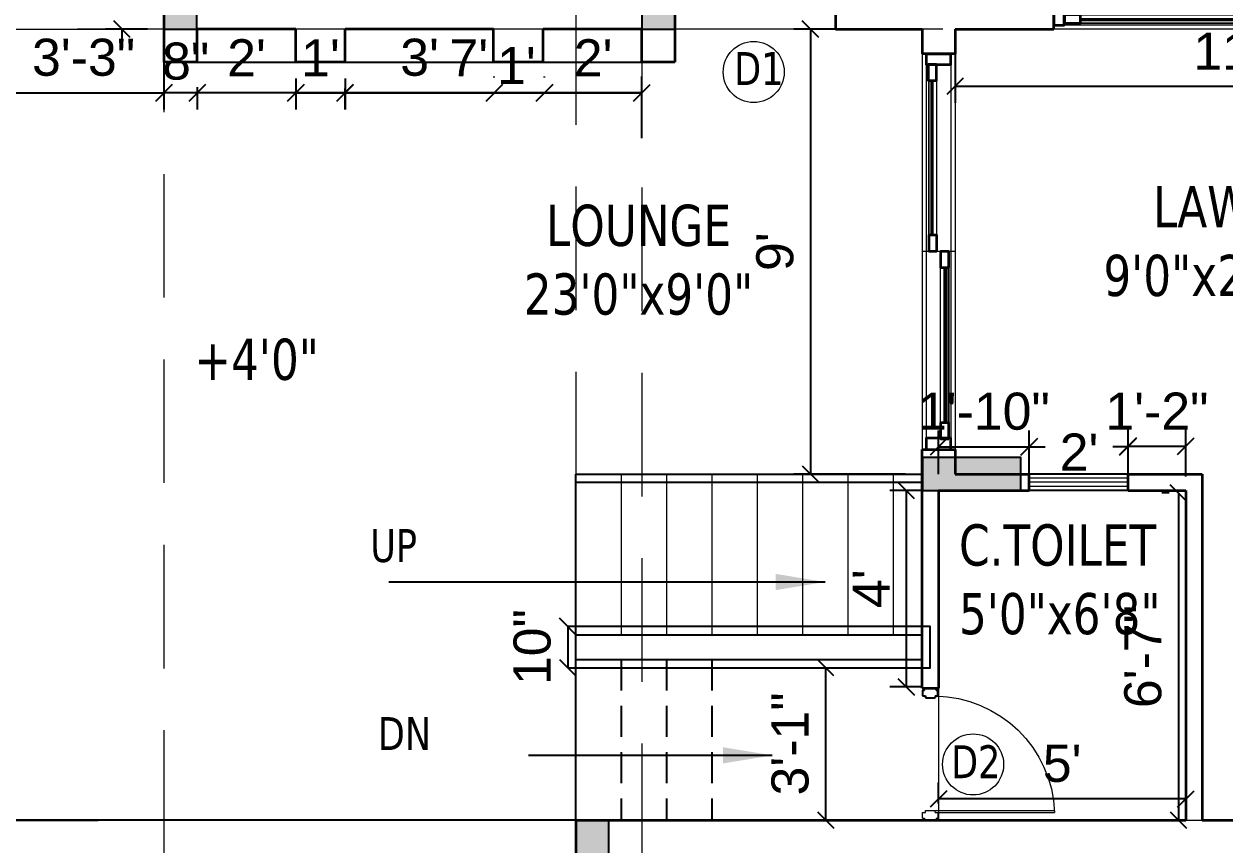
# Model space of a CAD drawing. Header units: inches. Extents: x 127248 to 130601, y 247968 to 250486.
# Drawn here: x 128931.6 to 129222.8, y 249839.9 to 250039 of the extents above; entities that cross this region are included whole.
import ezdxf

# ---------------------------------------------------------------- set-up
doc = ezdxf.new("R2010")
doc.units = ezdxf.units.IN
doc.header["$LTSCALE"] = 10
doc.header["$MEASUREMENT"] = 0
doc.header["$PDMODE"] = 35
doc.linetypes.add('DASHED2', pattern=[0.375, 0.25, -0.125])
doc.layers.get('0').update_dxf_attribs({"linetype": 'CONTINUOUS'})
doc.layers.get('Defpoints').update_dxf_attribs({"linetype": 'CONTINUOUS'})
doc.layers.add('dimn', color=250, linetype='CONTINUOUS')
doc.layers.add('PRESENT', color=254, linetype='CONTINUOUS')
doc.layers.add('DOOR', color=7, linetype='CONTINUOUS', lineweight=15, true_color=0x994d00)
for name, color, linetype, lineweight in [('elevation wall', 255, 'CONTINUOUS', 5), ('FACE LINE', 254, 'CONTINUOUS', 15), ('Frame', 35, 'CONTINUOUS', 25), ('l. trees plan', 94, 'CONTINUOUS', 18), ('wall final', 7, 'CONTINUOUS', 35), ('WALL HATCH', 250, 'CONTINUOUS', 35), ('walls', 7, 'CONTINUOUS', 15), ('window', 150, 'CONTINUOUS', 15)]:
    doc.layers.add(name, color=color, linetype=linetype, lineweight=lineweight)
doc.styles.add('10', font='arial.ttf', dxfattribs={"height": 9})
doc.styles.add('SANJAY', font='impact.ttf', dxfattribs={"width": 0.9, "height": 18})
doc.dimstyles.new('FOOTING', dxfattribs={"dimscale": 4, "dimtxt": 18, "dimasz": 3, "dimexe": 1, "dimexo": 1, "dimgap": 2, "dimtad": 1, "dimdec": 0, "dimzin": 0, "dimdsep": 46, "dimlunit": 4, "dimtxsty": 'SANJAY', "dimblk": 'ARCHTICK', "dimcen": 0.09, "dimclrd": 8, "dimclre": 8, "dimclrt": 7, "dimaunit": 1, "dimazin": 0, "dimtfac": 1, "dimtdec": 0, "dimtofl": 0, "dimtmove": 0, "dimatfit": 0, "dimfxl": 1, "dimtolj": 1, "dimtzin": 0, "dimlwd": -1, "dimlwe": -1, "dimarcsym": 0})

# ---------------------------------------------------------------- blocks, each defined once
blk = doc.blocks.new('_ArchTick')
at = {"color": 0, "const_width": 0.15}
blk.add_lwpolyline([(-0.5, -0.5), (0.5, 0.5)], dxfattribs=at)
blk = doc.blocks.new('hgdb')
at = {"layer": 'DOOR'}
for p, q in [((136511.57, 254170.67), (136549.08, 254170.67)), ((136466.17, 254167.78), (136503.69, 254167.78)), ((136511.57, 254168.67), (136549.08, 254168.67)), ((136466.17, 254165.78), (136503.69, 254165.78))]:
    blk.add_line(p, q, dxfattribs=at)
at = {"layer": 'elevation wall'}
for p, q in [((136555.53, 254172.28), (136459.73, 254172.28)), ((136555.53, 254172.28), (136459.73, 254172.28)), ((136555.53, 254172.28), (136459.73, 254172.28)), ((136555.53, 254171.28), (136459.73, 254171.28)), ((136507.63, 254172.28), (136507.63, 254164.28)), ((136555.53, 254165.28), (136459.73, 254165.28)), ((136555.53, 254164.28), (136459.73, 254164.28)), ((136555.53, 254164.28), (136459.73, 254164.28)), ((136555.53, 254164.28), (136459.73, 254164.28))]:
    blk.add_line(p, q, dxfattribs=at)
at = {"layer": 'wall final'}
for points in [[(136459.73, 254165.28), (136462.26, 254165.28), (136462.26, 254171.28), (136459.73, 254171.28)], [(136507.67, 254168.67), (136511.57, 254168.67), (136511.57, 254170.67), (136507.67, 254170.67)], [(136552.97, 254170.78), (136549.07, 254170.78), (136549.07, 254168.78), (136552.97, 254168.78)], [(136555.51, 254171.28), (136552.99, 254171.28), (136552.99, 254165.28), (136555.51, 254165.28)], [(136462.28, 254165.78), (136466.17, 254165.78), (136466.17, 254167.78), (136462.28, 254167.78)], [(136503.69, 254165.78), (136507.59, 254165.78), (136507.59, 254167.78), (136503.69, 254167.78)]]:
    blk.add_lwpolyline(points, close=True, dxfattribs=at)
at = {"layer": 'walls', "color": 7}
for p, q in [((136459.73, 254164.28), (136459.73, 254172.28)), ((136555.53, 254164.28), (136555.53, 254172.28))]:
    blk.add_line(p, q, dxfattribs=at)
at = {"layer": 'window'}
for points in [[(136511.57, 254168.67), (136549.08, 254168.67), (136549.08, 254170.67), (136511.57, 254170.67)], [(136466.17, 254167.78), (136503.69, 254167.78), (136503.69, 254165.78), (136466.17, 254165.78)], [(136511.57, 254169.57), (136549.08, 254169.57), (136549.08, 254170.17), (136511.57, 254170.17)], [(136511.57, 254169.87), (136549.08, 254169.87), (136549.08, 254170.07), (136511.57, 254170.07)], [(136466.17, 254166.88), (136503.69, 254166.88), (136503.69, 254166.28), (136466.17, 254166.28)], [(136466.17, 254166.58), (136503.69, 254166.58), (136503.69, 254166.38), (136466.17, 254166.38)]]:
    blk.add_lwpolyline(points, close=True, dxfattribs=at)
blk = doc.blocks.new('frame')
at = {"layer": 'Frame'}
for p, q in [((127209.08, 247586.17), (127209.08, 247583.17)), ((127209.58, 247586.17), (127209.08, 247586.17)), ((127209.58, 247586.67), (127209.58, 247586.17)), ((127209.58, 247586.67), (127211.08, 247586.67)), ((127211.08, 247586.67), (127211.08, 247585.92)), ((127211.08, 247585.92), (127211.58, 247585.92)), ((127211.58, 247585.92), (127211.58, 247583.42)), ((127209.58, 247583.17), (127209.08, 247583.17)), ((127209.58, 247583.17), (127209.58, 247582.67)), ((127211.08, 247582.67), (127209.58, 247582.67)), ((127211.08, 247583.42), (127211.08, 247582.67)), ((127211.08, 247583.42), (127211.58, 247583.42))]:
    blk.add_line(p, q, dxfattribs=at)
blk = doc.blocks.new('DSGS')
at = {"layer": 'DOOR'}
for p, q in [((145848.8, 255487.06), (145848.8, 255516.05)), ((145848.8, 255487.06), (145848.8, 255516.05)), ((145849.27, 255487.06), (145849.27, 255516.05)), ((145849.27, 255487.06), (145849.27, 255516.05)), ((145846.94, 255484.51), (145846.94, 255487.3)), ((145847.41, 255487.3), (145846.94, 255487.3)), ((145847.41, 255487.3), (145847.41, 255487.76)), ((145848.8, 255487.76), (145847.41, 255487.76)), ((145848.8, 255487.06), (145848.8, 255487.76)), ((145848.8, 255487.06), (145849.27, 255487.06)), ((145849.27, 255484.74), (145849.27, 255487.06)), ((145847.41, 255484.51), (145846.94, 255484.51)), ((145847.41, 255484.05), (145847.41, 255484.51)), ((145848.8, 255484.05), (145848.8, 255484.74)), ((145848.8, 255484.74), (145849.27, 255484.74)), ((145847.41, 255484.05), (145848.8, 255484.05))]:
    blk.add_line(p, q, dxfattribs=at)
blk.add_arc((145847.73, 255486.71), 29.36, 0.6988, 87.9023, dxfattribs=at)
blk.add_arc((145847.73, 255486.71), 29.36, 0.6988, 87.9023, dxfattribs=at)
at = {"layer": 'DOOR', "xscale": 0.928183188836556, "yscale": 0.928183188836556, "zscale": 0.928183188836556, "rotation": 180}
blk.add_blockref('frame', (263952.27, 485289.83), dxfattribs=at)
blk = doc.blocks.new('_Oblique')
at = {"color": 0, "linetype": 'ByBlock', "lineweight": -2}
blk.add_line((-0.5, -0.5), (0.5, 0.5), dxfattribs=at)
blk = doc.blocks.new('*D162')
at = {"layer": 'Defpoints', "color": 0, "transparency": 16777216}
for p in [(128926.57, 250037.72), (128965.57, 250037.72), (128965.57, 250022.27)]:
    blk.add_point(p, dxfattribs=at)
at = {"layer": 'dimn', "color": 8, "transparency": 16777216}
for p, q in [((128926.57, 250033.72), (128926.57, 250018.27)), ((128965.57, 250033.72), (128965.57, 250018.27)), ((128926.57, 250022.27), (128965.57, 250022.27))]:
    blk.add_line(p, q, dxfattribs=at)
at = {"layer": 'dimn', "color": 8, "transparency": 16777216, "xscale": 4, "yscale": 4, "zscale": 4, "rotation": 180}
blk.add_blockref('_Oblique', (128926.57, 250022.27), dxfattribs=at)
at = {"layer": 'dimn', "color": 8, "transparency": 16777216, "xscale": 4, "yscale": 4, "zscale": 4}
blk.add_blockref('_Oblique', (128965.57, 250022.27), dxfattribs=at)
at = {"layer": 'dimn', "color": 181, "transparency": 16777216, "insert": (128946.07, 250030.86), "char_height": 9, "attachment_point": 5, "style": '10'}
blk.add_mtext('\\A1;3\'-3"', dxfattribs=at)
blk = doc.blocks.new('*D163')
at = {"layer": 'Defpoints', "color": 0, "transparency": 16777216}
for p in [(129009.5, 250027.31), (129045.74, 250022.27), (129045.74, 250021.97)]:
    blk.add_point(p, dxfattribs=at)
at = {"layer": 'dimn', "color": 8, "transparency": 16777216}
for p, q in [((129045.74, 250025.97), (129045.74, 250026.27)), ((129009.5, 250023.31), (129009.5, 250018.27)), ((129009.5, 250022.27), (129045.74, 250022.27))]:
    blk.add_line(p, q, dxfattribs=at)
at = {"layer": 'dimn', "color": 8, "transparency": 16777216, "xscale": 4, "yscale": 4, "zscale": 4, "rotation": 180}
blk.add_blockref('_Oblique', (129009.5, 250022.27), dxfattribs=at)
at = {"layer": 'dimn', "color": 8, "transparency": 16777216, "xscale": 4, "yscale": 4, "zscale": 4}
blk.add_blockref('_Oblique', (129045.74, 250022.27), dxfattribs=at)
at = {"layer": 'dimn', "color": 181, "transparency": 16777216, "insert": (129027.62, 250030.86), "char_height": 9, "attachment_point": 5, "style": '10'}
blk.add_mtext("\\A1;3'", dxfattribs=at)
blk = doc.blocks.new('*D164')
at = {"layer": 'Defpoints', "color": 0, "transparency": 16777216}
for p in [(129045.74, 250021.97), (129057.92, 250022.27), (129057.92, 250021.97)]:
    blk.add_point(p, dxfattribs=at)
at = {"layer": 'dimn', "color": 8, "transparency": 16777216}
for p, q in [((129045.74, 250025.97), (129045.74, 250026.27)), ((129057.92, 250025.97), (129057.92, 250026.27)), ((129045.74, 250022.27), (129057.92, 250022.27))]:
    blk.add_line(p, q, dxfattribs=at)
at = {"layer": 'dimn', "color": 8, "transparency": 16777216, "xscale": 4, "yscale": 4, "zscale": 4, "rotation": 180}
blk.add_blockref('_Oblique', (129045.74, 250022.27), dxfattribs=at)
at = {"layer": 'dimn', "color": 8, "transparency": 16777216, "xscale": 4, "yscale": 4, "zscale": 4}
blk.add_blockref('_Oblique', (129057.92, 250022.27), dxfattribs=at)
at = {"layer": 'dimn', "color": 181, "transparency": 16777216, "insert": (129051.12, 250028.92), "char_height": 9, "attachment_point": 5, "style": '10'}
blk.add_mtext("\\A1;1'", dxfattribs=at)
blk = doc.blocks.new('*D165')
at = {"layer": 'Defpoints', "color": 0, "transparency": 16777216}
for p in [(129057.92, 250021.97), (129081.57, 250022.27), (129081.57, 250007.24)]:
    blk.add_point(p, dxfattribs=at)
at = {"layer": 'dimn', "color": 8, "transparency": 16777216}
for p, q in [((129057.92, 250025.97), (129057.92, 250026.27)), ((129081.57, 250011.24), (129081.57, 250026.27)), ((129057.92, 250022.27), (129081.57, 250022.27))]:
    blk.add_line(p, q, dxfattribs=at)
at = {"layer": 'dimn', "color": 8, "transparency": 16777216, "xscale": 4, "yscale": 4, "zscale": 4, "rotation": 180}
blk.add_blockref('_Oblique', (129057.92, 250022.27), dxfattribs=at)
at = {"layer": 'dimn', "color": 8, "transparency": 16777216, "xscale": 4, "yscale": 4, "zscale": 4}
blk.add_blockref('_Oblique', (129081.57, 250022.27), dxfattribs=at)
at = {"layer": 'dimn', "color": 181, "transparency": 16777216, "insert": (129069.74, 250030.79), "char_height": 9, "attachment_point": 5, "style": '10'}
blk.add_mtext("\\A1;2'", dxfattribs=at)
blk = doc.blocks.new('*D166')
at = {"layer": 'Defpoints', "color": 0, "transparency": 16777216}
for p in [(128997.58, 250028.33), (128997.58, 250022.27), (129081.57, 250007.24)]:
    blk.add_point(p, dxfattribs=at)
at = {"layer": 'dimn', "color": 8, "transparency": 16777216}
for p, q in [((128997.58, 250024.33), (128997.58, 250018.27)), ((129081.57, 250011.24), (129081.57, 250026.27)), ((129081.57, 250022.27), (128997.58, 250022.27))]:
    blk.add_line(p, q, dxfattribs=at)
at = {"layer": 'dimn', "color": 8, "transparency": 16777216, "xscale": 4, "yscale": 4, "zscale": 4, "rotation": 180}
blk.add_blockref('_Oblique', (128997.58, 250022.27), dxfattribs=at)
at = {"layer": 'dimn', "color": 8, "transparency": 16777216, "xscale": 4, "yscale": 4, "zscale": 4}
blk.add_blockref('_Oblique', (129081.57, 250022.27), dxfattribs=at)
at = {"layer": 'dimn', "color": 181, "transparency": 16777216, "insert": (129039.57, 250030.77), "char_height": 9, "attachment_point": 5, "style": '10'}
blk.add_mtext("\\A1;7'", dxfattribs=at)
blk = doc.blocks.new('*D167')
at = {"layer": 'Defpoints', "color": 0, "transparency": 16777216}
for p in [(128973.66, 250027.68), (128997.58, 250028.33), (128973.66, 250022.27)]:
    blk.add_point(p, dxfattribs=at)
at = {"layer": 'dimn', "color": 8, "transparency": 16777216}
for p, q in [((128973.66, 250023.68), (128973.66, 250018.27)), ((128997.58, 250024.33), (128997.58, 250018.27)), ((128997.58, 250022.27), (128973.66, 250022.27))]:
    blk.add_line(p, q, dxfattribs=at)
at = {"layer": 'dimn', "color": 8, "transparency": 16777216, "xscale": 4, "yscale": 4, "zscale": 4, "rotation": 180}
blk.add_blockref('_Oblique', (128973.66, 250022.27), dxfattribs=at)
at = {"layer": 'dimn', "color": 8, "transparency": 16777216, "xscale": 4, "yscale": 4, "zscale": 4}
blk.add_blockref('_Oblique', (128997.58, 250022.27), dxfattribs=at)
at = {"layer": 'dimn', "color": 181, "transparency": 16777216, "insert": (128985.62, 250030.79), "char_height": 9, "attachment_point": 5, "style": '10'}
blk.add_mtext("\\A1;2'", dxfattribs=at)
blk = doc.blocks.new('*D168')
at = {"layer": 'Defpoints', "color": 0, "transparency": 16777216}
for p in [(128965.57, 250026.86), (128973.66, 250027.68), (128965.57, 250022.27)]:
    blk.add_point(p, dxfattribs=at)
at = {"layer": 'dimn', "color": 8, "transparency": 16777216}
for p, q in [((128973.66, 250023.68), (128973.66, 250018.27)), ((128965.57, 250022.86), (128965.57, 250018.27)), ((128973.66, 250022.27), (128965.57, 250022.27))]:
    blk.add_line(p, q, dxfattribs=at)
at = {"layer": 'dimn', "color": 8, "transparency": 16777216, "xscale": 4, "yscale": 4, "zscale": 4, "rotation": 180}
blk.add_blockref('_Oblique', (128965.57, 250022.27), dxfattribs=at)
at = {"layer": 'dimn', "color": 8, "transparency": 16777216, "xscale": 4, "yscale": 4, "zscale": 4}
blk.add_blockref('_Oblique', (128973.66, 250022.27), dxfattribs=at)
at = {"layer": 'dimn', "color": 181, "transparency": 16777216, "insert": (128970.85, 250029.92), "char_height": 9, "attachment_point": 5, "style": '10'}
blk.add_mtext('\\A1;8"', dxfattribs=at)
blk = doc.blocks.new('*D169')
at = {"layer": 'Defpoints', "color": 0, "transparency": 16777216}
for p in [(128997.57, 250029.72), (129009.57, 250029.72), (129009.57, 250022.27)]:
    blk.add_point(p, dxfattribs=at)
at = {"layer": 'dimn', "color": 8, "transparency": 16777216}
for p, q in [((128997.57, 250025.72), (128997.57, 250018.27)), ((129009.57, 250025.72), (129009.57, 250018.27)), ((128997.57, 250022.27), (129009.57, 250022.27))]:
    blk.add_line(p, q, dxfattribs=at)
at = {"layer": 'dimn', "color": 8, "transparency": 16777216, "xscale": 4, "yscale": 4, "zscale": 4, "rotation": 180}
blk.add_blockref('_Oblique', (128997.57, 250022.27), dxfattribs=at)
at = {"layer": 'dimn', "color": 8, "transparency": 16777216, "xscale": 4, "yscale": 4, "zscale": 4}
blk.add_blockref('_Oblique', (129009.57, 250022.27), dxfattribs=at)
at = {"layer": 'dimn', "color": 181, "transparency": 16777216, "insert": (129003.57, 250030.79), "char_height": 9, "attachment_point": 5, "style": '10'}
blk.add_mtext("\\A1;1'", dxfattribs=at)
blk = doc.blocks.new('*D193')
at = {"layer": 'Defpoints', "color": 0, "transparency": 16777216}
for p in [(129149.57, 250037.72), (129122.48, 249929.72), (129149.57, 249929.72)]:
    blk.add_point(p, dxfattribs=at)
at = {"layer": 'dimn', "color": 8, "transparency": 16777216}
for p, q in [((129145.57, 250037.72), (129118.48, 250037.72)), ((129122.48, 250037.72), (129122.48, 249929.72)), ((129145.57, 249929.72), (129118.48, 249929.72))]:
    blk.add_line(p, q, dxfattribs=at)
at = {"layer": 'dimn', "color": 8, "transparency": 16777216, "xscale": 4, "yscale": 4, "zscale": 4}
for p, rotation in [((129122.48, 250037.72), 90), ((129122.48, 249929.72), 270)]:
    blk.add_blockref('_Oblique', p, dxfattribs=dict(at, rotation=rotation))
at = {"layer": 'dimn', "color": 181, "transparency": 16777216, "insert": (129113.88, 249983.72), "char_height": 9, "attachment_point": 5, "rotation": 90, "style": '10'}
blk.add_mtext("\\A1;9'", dxfattribs=at)
blk = doc.blocks.new('*D194')
at = {"layer": 'Defpoints', "color": 0, "transparency": 16777216}
for p in [(129175.57, 249936.34), (129153.57, 249925.72), (129175.57, 249925.72)]:
    blk.add_point(p, dxfattribs=at)
at = {"layer": 'dimn', "color": 8, "transparency": 16777216}
for p, q in [((129153.57, 249929.72), (129153.57, 249940.34)), ((129175.57, 249929.72), (129175.57, 249940.34)), ((129153.57, 249936.34), (129175.57, 249936.34))]:
    blk.add_line(p, q, dxfattribs=at)
at = {"layer": 'dimn', "color": 8, "transparency": 16777216, "xscale": 4, "yscale": 4, "zscale": 4, "rotation": 180}
blk.add_blockref('_Oblique', (129153.57, 249936.34), dxfattribs=at)
at = {"layer": 'dimn', "color": 8, "transparency": 16777216, "xscale": 4, "yscale": 4, "zscale": 4}
blk.add_blockref('_Oblique', (129175.57, 249936.34), dxfattribs=at)
at = {"layer": 'dimn', "color": 181, "transparency": 16777216, "insert": (129164.57, 249944.93), "char_height": 9, "attachment_point": 5, "style": '10'}
blk.add_mtext('\\A1;1\'-10"', dxfattribs=at)
blk = doc.blocks.new('*D195')
at = {"layer": 'Defpoints', "color": 0, "transparency": 16777216}
for p in [(129199.51, 249943.14), (129199.51, 249936.34), (129175.57, 249925.72)]:
    blk.add_point(p, dxfattribs=at)
at = {"layer": 'dimn', "color": 8, "transparency": 16777216}
for p, q in [((129175.57, 249929.72), (129175.57, 249940.34)), ((129199.51, 249939.14), (129199.51, 249932.34)), ((129175.57, 249936.34), (129179.45, 249936.34)), ((129199.51, 249936.34), (129195.88, 249936.34))]:
    blk.add_line(p, q, dxfattribs=at)
at = {"layer": 'dimn', "color": 8, "transparency": 16777216, "xscale": 4, "yscale": 4, "zscale": 4, "rotation": 180}
blk.add_blockref('_Oblique', (129175.57, 249936.34), dxfattribs=at)
at = {"layer": 'dimn', "color": 8, "transparency": 16777216, "xscale": 4, "yscale": 4, "zscale": 4}
blk.add_blockref('_Oblique', (129199.51, 249936.34), dxfattribs=at)
at = {"layer": 'dimn', "color": 181, "transparency": 16777216, "insert": (129187.66, 249935.07), "char_height": 9, "attachment_point": 5, "style": '10'}
blk.add_mtext("\\A1;2'", dxfattribs=at)
blk = doc.blocks.new('*D196')
at = {"layer": 'Defpoints', "color": 0, "transparency": 16777216}
for p in [(129213.57, 249936.49), (129199.57, 249925.72), (129213.57, 249925.13)]:
    blk.add_point(p, dxfattribs=at)
at = {"layer": 'dimn', "color": 8, "transparency": 16777216}
for p, q in [((129199.57, 249929.72), (129199.57, 249940.49)), ((129213.57, 249929.13), (129213.57, 249940.49)), ((129199.57, 249936.49), (129213.57, 249936.49))]:
    blk.add_line(p, q, dxfattribs=at)
at = {"layer": 'dimn', "color": 8, "transparency": 16777216, "xscale": 4, "yscale": 4, "zscale": 4, "rotation": 180}
blk.add_blockref('_Oblique', (129199.57, 249936.49), dxfattribs=at)
at = {"layer": 'dimn', "color": 8, "transparency": 16777216, "xscale": 4, "yscale": 4, "zscale": 4}
blk.add_blockref('_Oblique', (129213.57, 249936.49), dxfattribs=at)
at = {"layer": 'dimn', "color": 181, "transparency": 16777216, "insert": (129206.57, 249945.01), "char_height": 9, "attachment_point": 5, "style": '10'}
blk.add_mtext('\\A1;1\'-2"', dxfattribs=at)
blk = doc.blocks.new('*D197')
at = {"layer": 'Defpoints', "color": 0, "transparency": 16777216}
for p in [(129153.57, 249925.72), (129145.71, 249878.08), (129153.57, 249878.08)]:
    blk.add_point(p, dxfattribs=at)
at = {"layer": 'dimn', "color": 8, "transparency": 16777216}
for p, q in [((129149.57, 249925.72), (129141.71, 249925.72)), ((129145.71, 249925.72), (129145.71, 249878.08)), ((129149.57, 249878.08), (129141.71, 249878.08))]:
    blk.add_line(p, q, dxfattribs=at)
at = {"layer": 'dimn', "color": 8, "transparency": 16777216, "xscale": 4, "yscale": 4, "zscale": 4}
for p, rotation in [((129145.71, 249925.72), 90), ((129145.71, 249878.08), 270)]:
    blk.add_blockref('_Oblique', p, dxfattribs=dict(at, rotation=rotation))
at = {"layer": 'dimn', "color": 181, "transparency": 16777216, "insert": (129137.21, 249901.9), "char_height": 9, "attachment_point": 5, "rotation": 90, "style": '10'}
blk.add_mtext("\\A1;4'", dxfattribs=at)
blk = doc.blocks.new('*D251')
at = {"layer": 'Defpoints', "color": 0, "transparency": 16777216}
for p in [(129063.57, 249892.72), (129063.57, 249882.72), (129063.57, 249882.72)]:
    blk.add_point(p, dxfattribs=at)
at = {"layer": 'dimn', "color": 8, "transparency": 16777216}
blk.add_line((129063.57, 249892.72), (129063.57, 249882.72), dxfattribs=at)
at = {"layer": 'dimn', "color": 8, "transparency": 16777216, "xscale": 4, "yscale": 4, "zscale": 4}
for p, rotation in [((129063.57, 249892.72), 90), ((129063.57, 249882.72), 270)]:
    blk.add_blockref('_Oblique', p, dxfattribs=dict(at, rotation=rotation))
at = {"layer": 'dimn', "color": 181, "transparency": 16777216, "insert": (129054.97, 249887.72), "char_height": 9, "attachment_point": 5, "rotation": 90, "style": '10'}
blk.add_mtext('\\A1;10"', dxfattribs=at)
blk = doc.blocks.new('*D252')
at = {"layer": 'Defpoints', "color": 0, "transparency": 16777216}
for p in [(129103.27, 249882.72), (129102.52, 249845.72), (129126.17, 249845.72)]:
    blk.add_point(p, dxfattribs=at)
at = {"layer": 'dimn', "color": 8, "transparency": 16777216}
for p, q in [((129107.27, 249882.72), (129130.17, 249882.72)), ((129126.17, 249882.72), (129126.17, 249845.72)), ((129106.52, 249845.72), (129130.17, 249845.72))]:
    blk.add_line(p, q, dxfattribs=at)
at = {"layer": 'dimn', "color": 8, "transparency": 16777216, "xscale": 4, "yscale": 4, "zscale": 4}
for p, rotation in [((129126.17, 249882.72), 90), ((129126.17, 249845.72), 270)]:
    blk.add_blockref('_Oblique', p, dxfattribs=dict(at, rotation=rotation))
at = {"layer": 'dimn', "color": 181, "transparency": 16777216, "insert": (129117.57, 249864.22), "char_height": 9, "attachment_point": 5, "rotation": 90, "style": '10'}
blk.add_mtext('\\A1;3\'-1"', dxfattribs=at)
blk = doc.blocks.new('*D253')
at = {"layer": 'Defpoints', "color": 0, "transparency": 16777216}
for p in [(129153.57, 249850.86), (129153.57, 249845.72), (129213.57, 249845.72)]:
    blk.add_point(p, dxfattribs=at)
at = {"layer": 'dimn', "color": 8, "transparency": 16777216}
for p, q in [((129153.57, 249849.72), (129153.57, 249854.86)), ((129213.57, 249849.72), (129213.57, 249854.86)), ((129213.57, 249850.86), (129153.57, 249850.86))]:
    blk.add_line(p, q, dxfattribs=at)
at = {"layer": 'dimn', "color": 8, "transparency": 16777216, "xscale": 4, "yscale": 4, "zscale": 4, "rotation": 180}
blk.add_blockref('_Oblique', (129153.57, 249850.86), dxfattribs=at)
at = {"layer": 'dimn', "color": 8, "transparency": 16777216, "xscale": 4, "yscale": 4, "zscale": 4}
blk.add_blockref('_Oblique', (129213.57, 249850.86), dxfattribs=at)
at = {"layer": 'dimn', "color": 181, "transparency": 16777216, "insert": (129183.57, 249859.44), "char_height": 9, "attachment_point": 5, "style": '10'}
blk.add_mtext("\\A1;5'", dxfattribs=at)
blk = doc.blocks.new('*D254')
at = {"layer": 'Defpoints', "color": 0, "transparency": 16777216}
for p in [(129213.57, 249925.13), (129211.78, 249845.72), (129213.57, 249845.72)]:
    blk.add_point(p, dxfattribs=at)
at = {"layer": 'dimn', "color": 8, "transparency": 16777216}
for p, q in [((129209.57, 249925.13), (129207.78, 249925.13)), ((129211.78, 249925.13), (129211.78, 249845.72)), ((129209.57, 249845.72), (129207.78, 249845.72))]:
    blk.add_line(p, q, dxfattribs=at)
at = {"layer": 'dimn', "color": 8, "transparency": 16777216, "xscale": 4, "yscale": 4, "zscale": 4}
for p, rotation in [((129211.78, 249925.13), 90), ((129211.78, 249845.72), 270)]:
    blk.add_blockref('_Oblique', p, dxfattribs=dict(at, rotation=rotation))
at = {"layer": 'dimn', "color": 181, "transparency": 16777216, "insert": (129203.19, 249885.42), "char_height": 9, "attachment_point": 5, "rotation": 90, "style": '10'}
blk.add_mtext('\\A1;6\'-7"', dxfattribs=at)
blk = doc.blocks.new('*D259')
at = {"layer": 'Defpoints', "color": 0, "transparency": 16777216}
for p in [(129157.57, 250037.72), (129289.57, 250037.72), (129289.57, 250023.86)]:
    blk.add_point(p, dxfattribs=at)
at = {"layer": 'dimn', "color": 8, "transparency": 16777216}
for p, q in [((129157.57, 250033.72), (129157.57, 250019.86)), ((129289.57, 250033.72), (129289.57, 250019.86)), ((129157.57, 250023.86), (129289.57, 250023.86))]:
    blk.add_line(p, q, dxfattribs=at)
at = {"layer": 'dimn', "color": 8, "transparency": 16777216, "xscale": 4, "yscale": 4, "zscale": 4, "rotation": 180}
blk.add_blockref('_Oblique', (129157.57, 250023.86), dxfattribs=at)
at = {"layer": 'dimn', "color": 8, "transparency": 16777216, "xscale": 4, "yscale": 4, "zscale": 4}
blk.add_blockref('_Oblique', (129289.57, 250023.86), dxfattribs=at)
at = {"layer": 'dimn', "color": 181, "transparency": 16777216, "insert": (129223.57, 250032.37), "char_height": 9, "attachment_point": 5, "style": '10'}
blk.add_mtext("\\A1;11'", dxfattribs=at)
blk = doc.blocks.new('25')
at = {"layer": 'dimn'}
h = blk.add_hatch(color=1, dxfattribs=at)
h.set_gradient(color1=(255, 0, 0), color2=(209, 0, 0), one_color=1, tint=0.41)
h.paths.add_polyline_path([(123975.35, 250765.5), (123983.35, 250765.5), (123983.35, 250789.5), (123975.35, 250789.5)])
blk.add_lwpolyline([(123975.35, 250765.5), (123983.35, 250765.5), (123983.35, 250789.5), (123975.35, 250789.5)], close=True, dxfattribs=at)
blk = doc.blocks.new('32')
at = {"layer": 'dimn'}
for p in [(3978.81, 531.03), (4094.81, 531.03), (4078.81, 315.03)]:
    blk.add_blockref('25', p, dxfattribs=at)
at = {"layer": 'dimn', "rotation": 270}
blk.add_blockref('25', (-122627.34, 375167.88), dxfattribs=at)
blk = doc.blocks.new('*D297')
at = {"layer": 'Defpoints', "color": 0, "ltscale": 0.1, "transparency": 16777216}
for p in [(128965.57, 250069.72), (128955.39, 250037.72), (128965.57, 250037.72)]:
    blk.add_point(p, dxfattribs=at)
at = {"layer": 'dimn', "color": 8, "ltscale": 0.1, "transparency": 16777216}
for p, q in [((128955.39, 250069.72), (128955.39, 250073.72)), ((128961.57, 250069.72), (128951.39, 250069.72)), ((128961.57, 250037.72), (128951.39, 250037.72)), ((128955.39, 250037.72), (128955.39, 250033.72))]:
    blk.add_line(p, q, dxfattribs=at)
at = {"layer": 'dimn', "color": 8, "ltscale": 0.1, "transparency": 16777216, "xscale": 4, "yscale": 4, "zscale": 4}
for p, rotation in [((128955.39, 250069.72), 270), ((128955.39, 250037.72), 90)]:
    blk.add_blockref('_Oblique', p, dxfattribs=dict(at, rotation=rotation))
at = {"layer": 'dimn', "color": 181, "ltscale": 0.1, "transparency": 16777216, "insert": (128952.82, 250055.87), "char_height": 9, "attachment_point": 5, "rotation": 90, "style": '10'}
blk.add_mtext('\\A1;2\'-8"', dxfattribs=at)

msp = doc.modelspace()

# ---------------------------------------------------------------- linework, layer by layer
msp.add_line((129065.57, 249845.72), (128862.57, 249845.72))
at = {"layer": 'DOOR'}
for p, q in [((129151.17, 249987.75), (129151.17, 250025.27)), ((129153.17, 249987.75), (129153.17, 250025.27)), ((129154.07, 249942.16), (129154.07, 249979.87)), ((129156.07, 249942.16), (129156.07, 249979.87))]:
    msp.add_line(p, q, dxfattribs=at)
at = {"layer": 'elevation wall'}
for p, q in [((129149.57, 250031.72), (129149.57, 249935.72)), ((129149.57, 250031.72), (129149.57, 249935.72)), ((129149.57, 250031.72), (129149.57, 249935.72)), ((129150.57, 250031.72), (129150.57, 249935.72)), ((129156.57, 250031.72), (129156.57, 249935.72)), ((129157.57, 250031.72), (129157.57, 249935.72)), ((129157.57, 250031.72), (129157.57, 249935.72)), ((129157.57, 250031.72), (129157.57, 249935.72)), ((129149.57, 249983.82), (129157.57, 249983.82)), ((129076.57, 249929.72), (129076.57, 249890.72)), ((129087.57, 249929.72), (129087.57, 249890.72)), ((129098.57, 249929.72), (129098.57, 249890.72)), ((129109.57, 249929.72), (129109.57, 249890.72)), ((129120.57, 249929.72), (129120.57, 249890.72)), ((129131.57, 249929.72), (129131.57, 249890.72)), ((129142.57, 249929.72), (129142.57, 249890.72))]:
    msp.add_line(p, q, dxfattribs=at)
at = {"layer": 'FACE LINE', "color": 54, "linetype": 'DASHED2', "ltscale": 12, "true_color": 0xa8a800}
for p, q in [((128965.57, 250407.56), (128965.57, 249324.78)), ((129065.57, 250404.52), (129065.57, 249321.74)), ((129081.57, 250404.3), (129081.57, 249321.74)), ((129289.57, 250037.72), (128606.19, 250037.72)), ((128621.62, 249845.72), (129342.26, 249845.72))]:
    msp.add_line(p, q, dxfattribs=at)
at = {"layer": 'FACE LINE'}
for p, q in [((128914.57, 250037.72), (128953.57, 250037.72)), ((129128.56, 250037.72), (129089.57, 250037.72))]:
    msp.add_line(p, q, dxfattribs=at)
at = {"layer": 'FACE LINE', "color": 0}
msp.add_line((129153.57, 249877.72), (129153.57, 249845.72), dxfattribs=at)
at = {"layer": 'l. trees plan'}
msp.add_lwpolyline([(129065.57, 249884.72), (129149.57, 249884.72), (129149.57, 249890.72), (129065.57, 249890.72)], close=True, dxfattribs=at)
at = {"layer": 'PRESENT', "color": 9}
for p, q in [((128973.57, 250029.72), (128997.57, 250029.72)), ((129009.57, 250029.72), (129045.57, 250029.72)), ((129057.57, 250029.72), (129081.57, 250029.72)), ((129065.57, 249929.72), (129149.57, 249929.72)), ((129065.57, 249845.72), (129065.57, 249929.72)), ((129065.57, 249927.72), (129149.57, 249927.72)), ((129199.57, 249929.72), (129175.57, 249929.72)), ((129199.57, 249925.72), (129175.57, 249925.72)), ((129065.57, 249890.72), (129149.57, 249890.72)), ((129149.57, 249890.72), (129149.57, 249877.72)), ((129065.57, 249884.72), (129149.57, 249884.72)), ((128909.57, 249845.72), (128949.57, 249845.72))]:
    msp.add_line(p, q, dxfattribs=at)
at = {"layer": 'PRESENT', "color": 9, "linetype": 'DASHED2', "ltscale": 3}
for p, q in [((129149.57, 249925.72), (129149.57, 249890.72)), ((129125.57, 249890.72), (129149.57, 249890.72)), ((129076.57, 249884.72), (129076.57, 249845.72)), ((129087.57, 249884.72), (129087.57, 249845.72)), ((129098.57, 249884.72), (129098.57, 249845.72)), ((129125.57, 249884.72), (129149.57, 249884.72))]:
    msp.add_line(p, q, dxfattribs=at)
at = {"layer": 'PRESENT', "color": 9}
msp.add_lwpolyline([(129063.57, 249882.72), (129151.57, 249882.72), (129151.57, 249892.72), (129063.57, 249892.72)], close=True, dxfattribs=at)
at = {"layer": 'wall final'}
for points in [[(129150.57, 250031.69), (129150.57, 250029.17), (129156.57, 250029.17), (129156.57, 250031.69)], [(129151.07, 250029.15), (129151.07, 250025.25), (129153.07, 250025.25), (129153.07, 250029.15)], [(129153.17, 249983.85), (129153.17, 249987.75), (129151.17, 249987.75), (129151.17, 249983.85)], [(129156.07, 249979.87), (129156.07, 249983.77), (129154.07, 249983.77), (129154.07, 249979.87)], [(129156.07, 249938.26), (129156.07, 249942.16), (129154.07, 249942.16), (129154.07, 249938.26)], [(129156.57, 249935.72), (129156.57, 249938.44), (129150.57, 249938.44), (129150.57, 249935.72)]]:
    msp.add_lwpolyline(points, close=True, dxfattribs=at)
at = {"layer": 'WALL HATCH'}
for p, q in [((129089.57, 250213.4), (129089.57, 250029.72)), ((128965.57, 250069.72), (128965.57, 250029.72)), ((129128.56, 250045.72), (129128.56, 250037.72)), ((129181.57, 250037.72), (129181.57, 250045.72)), ((128973.57, 250037.72), (128973.57, 250029.72)), ((128997.57, 250037.72), (128973.57, 250037.72)), ((128997.57, 250029.72), (128997.57, 250037.72)), ((129045.57, 250037.72), (129009.57, 250037.72)), ((129009.57, 250029.72), (129009.57, 250037.72)), ((129045.57, 250029.72), (129045.57, 250037.72)), ((129081.57, 250037.72), (129057.57, 250037.72)), ((129057.57, 250029.72), (129057.57, 250037.72)), ((129081.57, 250029.72), (129081.57, 250037.72)), ((129128.56, 250037.72), (129149.57, 250037.72)), ((129149.57, 250037.72), (129149.57, 250031.72)), ((129157.57, 250037.72), (129181.57, 250037.72)), ((129157.57, 250037.72), (129157.57, 250031.72)), ((128973.57, 250029.72), (128965.57, 250029.72)), ((129009.57, 250029.72), (128997.57, 250029.72)), ((129057.57, 250029.72), (129045.57, 250029.72)), ((129089.57, 250029.72), (129081.57, 250029.72)), ((129157.57, 250031.72), (129149.57, 250031.72)), ((129149.57, 249877.72), (129149.57, 249935.72)), ((129149.57, 249935.72), (129157.57, 249935.72)), ((129149.57, 249933.72), (129149.57, 249925.72)), ((129157.57, 249935.72), (129157.57, 249929.72)), ((129157.57, 249929.72), (129175.57, 249929.72)), ((129175.57, 249925.72), (129175.57, 249929.72)), ((129199.57, 249929.72), (129217.57, 249929.72)), ((129199.57, 249925.72), (129199.57, 249929.72)), ((129217.57, 249929.72), (129217.57, 249845.72)), ((129149.57, 249925.72), (129149.57, 249925.72)), ((129153.57, 249925.72), (129153.57, 249877.72)), ((129153.57, 249925.72), (129175.57, 249925.72)), ((129199.57, 249925.72), (129213.57, 249925.72)), ((129213.57, 249925.72), (129213.57, 249845.72)), ((129149.57, 249877.72), (129153.57, 249877.72)), ((129065.57, 249845.72), (129213.57, 249845.72)), ((129065.57, 249845.72), (129065.57, 249837.72)), ((129217.57, 249845.72), (129225.57, 249845.72))]:
    msp.add_line(p, q, dxfattribs=at)
at = {"layer": 'WALL HATCH', "lineweight": 15}
for centre in [(129108.71, 250027.33), (129161.96, 249859.23)]:
    msp.add_circle(centre, 7.41, dxfattribs=at)
at = {"layer": 'walls', "color": 7}
for p, q in [((129157.57, 250031.72), (129149.57, 250031.72)), ((129157.57, 249935.72), (129149.57, 249935.72))]:
    msp.add_line(p, q, dxfattribs=at)
at = {"layer": 'window'}
for p, q in [((129199.57, 249928.72), (129175.57, 249928.72)), ((129199.57, 249927.72), (129175.57, 249927.72)), ((129199.57, 249926.72), (129175.57, 249926.72))]:
    msp.add_line(p, q, dxfattribs=at)
for points in [[(129153.17, 249987.75), (129153.17, 250025.27), (129151.17, 250025.27), (129151.17, 249987.75)], [(129152.27, 249987.75), (129152.27, 250025.27), (129151.67, 250025.27), (129151.67, 249987.75)], [(129151.97, 249987.75), (129151.97, 250025.27), (129151.77, 250025.27), (129151.77, 249987.75)], [(129154.07, 249942.16), (129154.07, 249979.87), (129156.07, 249979.87), (129156.07, 249942.16)], [(129154.97, 249942.16), (129154.97, 249979.87), (129155.57, 249979.87), (129155.57, 249942.16)], [(129155.27, 249942.16), (129155.27, 249979.87), (129155.47, 249979.87), (129155.47, 249942.16)]]:
    msp.add_lwpolyline(points, close=True, dxfattribs=at)

# ---------------------------------------------------------------- block references
at = {"layer": 'dimn'}
msp.add_blockref('32', (1011.41, -1258.81), dxfattribs=at)
at = {"layer": 'FACE LINE', "color": 0, "xscale": -1, "rotation": 270}
msp.add_blockref('DSGS', (-126334.34, 103998.77), dxfattribs=at)
at = {"layer": 'window'}
msp.add_blockref('hgdb', (-7278.17, -4126.56), dxfattribs=at)

# ---------------------------------------------------------------- texts
at = {"layer": 'dimn', "char_height": 8, "width": 15.4316, "attachment_point": 1, "style": 'SANJAY'}
for s, insert in [('{\\fTahoma|b0|i0|c0|p34;D1}', (129103.97, 250032.17)), ('{\\fTahoma|b0|i0|c0|p34;UP}', (129015.66, 249916.37)), ('{\\fTahoma|b0|i0|c0|p34;DN}', (129017.5, 249870.72)), ('{\\fTahoma|b0|i0|c0|p34;D2}', (129156.62, 249863.89))]:
    msp.add_mtext(s, dxfattribs=dict(at, insert=insert))
at = {"layer": 'WALL HATCH', "char_height": 10, "width": 5.6906, "style": 'SANJAY'}
for s, insert, attachment_point in [('{\\fTahoma|b0|i0|c0|p34;LAWN\\P\\pi-30,l30,t30;9\'0"x21\'0"}', (129221.41, 249972.76), 8), ('{\\fTahoma|b0|i0|c0|p34;LOUNGE\\P\\pi-30,l30,t30;23\'0"x9\'0"}', (129080.74, 249968.25), 8), ('{\\fTahoma|b0|i0|c0|p34;+4\'0"\\fStylus BT|b0|i0|c0|p34; }', (128972.98, 249962.6), 1), ('{\\fTahoma|b0|i0|c0|p34;C.TOILET\\P5\'0"x6\'8"}', (129158.53, 249917.52), 1)]:
    msp.add_mtext(s, dxfattribs=dict(at, insert=insert, attachment_point=attachment_point))

# ---------------------------------------------------------------- dimensions: what is measured, and where the dimension line sits
at = {"layer": 'dimn', "ltscale": 0.1}
dim = msp.add_linear_dim(base=(128955.39, 250037.72), p1=(128965.57, 250069.72), p2=(128965.57, 250037.72), angle=90, dimstyle='FOOTING', override={"dimtxt": 9, "dimasz": 1, "dimgap": 1, "dimtxsty": '10', "dimblk": 'Oblique', "dimclrt": 181, "dimtfac": 2, "dimtmove": 2, "dimfxl": 0.3}, dxfattribs=at)
dim.commit()
dim.dimension.update_dxf_attribs({"geometry": '*D297', "text_midpoint": (128952.82, 250055.87), "dimtype": 160})
at = {"layer": 'dimn'}
for base, p1, p2, picture, middle in [((129122.48, 249929.72), (129149.57, 250037.72), (129149.57, 249929.72), '*D193', (129122.48, 249983.72)), ((129063.57, 249882.72), (129063.57, 249892.72), (129063.57, 249882.72), '*D251', (129063.57, 249887.72))]:
    dim = msp.add_linear_dim(base=base, p1=p1, p2=p2, angle=90, dimstyle='FOOTING', override={"dimtxt": 9, "dimasz": 1, "dimgap": 1, "dimtxsty": '10', "dimblk": 'Oblique', "dimclrt": 181, "dimtfac": 2, "dimfxl": 0.18}, dxfattribs=at)
    dim.commit()
    dim.dimension.update_dxf_attribs({"geometry": picture, "text_midpoint": middle, "dimtype": 160})
for base, p1, p2, override, picture, middle in [((129289.57, 250023.86), (129157.57, 250037.72), (129289.57, 250037.72), {"dimtxt": 9, "dimasz": 1, "dimgap": 1, "dimtxsty": '10', "dimblk": 'Oblique', "dimclrt": 181, "dimtfac": 2, "dimfxl": 0.18}, '*D259', (129223.57, 250032.37)), ((128965.57, 250022.27), (128926.57, 250037.72), (128965.57, 250037.72), {"dimtxt": 9, "dimasz": 1, "dimgap": 1, "dimtxsty": '10', "dimblk": 'Oblique', "dimclrt": 181, "dimtfac": 2, "dimtmove": 1, "dimfxl": 0.18}, '*D162', (128946.07, 250030.86)), ((128973.66, 250022.27), (128997.58, 250028.33), (128973.66, 250027.68), {"dimtxt": 9, "dimasz": 1, "dimgap": 1, "dimtxsty": '10', "dimblk": 'Oblique', "dimclrt": 181, "dimtfac": 2, "dimtmove": 1, "dimfxl": 0.18}, '*D167', (128985.62, 250030.79)), ((128997.58, 250022.27), (129081.57, 250007.24), (128997.58, 250028.33), {"dimtxt": 9, "dimasz": 1, "dimgap": 1, "dimtxsty": '10', "dimblk": 'Oblique', "dimclrt": 181, "dimtfac": 2, "dimtmove": 1, "dimfxl": 0.18}, '*D166', (129039.57, 250030.77)), ((129045.74, 250022.27), (129009.5, 250027.31), (129045.74, 250021.97), {"dimtxt": 9, "dimasz": 1, "dimgap": 1, "dimtxsty": '10', "dimblk": 'Oblique', "dimclrt": 181, "dimtfac": 2, "dimtmove": 1, "dimfxl": 0.18}, '*D163', (129027.62, 250030.86)), ((129081.57, 250022.27), (129057.92, 250021.97), (129081.57, 250007.24), {"dimtxt": 9, "dimasz": 1, "dimgap": 1, "dimtxsty": '10', "dimblk": 'Oblique', "dimclrt": 181, "dimtfac": 2, "dimtmove": 1, "dimfxl": 0.18}, '*D165', (129069.74, 250030.79)), ((129153.57, 249850.86), (129213.57, 249845.72), (129153.57, 249845.72), {"dimtxt": 9, "dimasz": 1, "dimgap": 1, "dimtxsty": '10', "dimblk": 'Oblique', "dimclrt": 181, "dimtfac": 2, "dimfxl": 0.18}, '*D253', (129183.57, 249859.44))]:
    dim = msp.add_linear_dim(base=base, p1=p1, p2=p2, dimstyle='FOOTING', override=override, dxfattribs=at)
    dim.commit()
    dim.dimension.update_dxf_attribs({"geometry": picture, "text_midpoint": middle})
for base, p1, p2, override, picture, middle in [((128965.57, 250022.27), (128973.66, 250027.68), (128965.57, 250026.86), {"dimtxt": 9, "dimasz": 1, "dimgap": 1, "dimtxsty": '10', "dimblk": 'Oblique', "dimclrt": 181, "dimtfac": 2, "dimtmove": 1, "dimfxl": 0.18}, '*D168', (128970.85, 250021.32)), ((129009.57, 250022.27), (128997.57, 250029.72), (129009.57, 250029.72), {"dimtxt": 9, "dimasz": 1, "dimgap": 1, "dimtxsty": '10', "dimblk": 'Oblique', "dimclrt": 181, "dimtfac": 2, "dimfxl": 0.18}, '*D169', (129003.57, 250022.27)), ((129057.92, 250022.27), (129045.74, 250021.97), (129057.92, 250021.97), {"dimtxt": 9, "dimasz": 1, "dimgap": 1, "dimtxsty": '10', "dimblk": 'Oblique', "dimclrt": 181, "dimtfac": 2, "dimtmove": 1, "dimfxl": 0.18}, '*D164', (129051.12, 250020.4)), ((129175.57, 249936.34), (129153.57, 249925.72), (129175.57, 249925.72), {"dimtxt": 9, "dimasz": 1, "dimgap": 1, "dimtxsty": '10', "dimblk": 'Oblique', "dimclrt": 181, "dimtfac": 2, "dimfxl": 0.18}, '*D194', (129164.57, 249936.34)), ((129213.57, 249936.49), (129199.57, 249925.72), (129213.57, 249925.13), {"dimtxt": 9, "dimasz": 1, "dimgap": 1, "dimtxsty": '10', "dimblk": 'Oblique', "dimclrt": 181, "dimtfac": 2, "dimfxl": 0.18}, '*D196', (129206.57, 249936.49)), ((129199.51, 249936.34), (129175.57, 249925.72), (129199.51, 249943.14), {"dimtxt": 9, "dimasz": 1, "dimgap": 1, "dimtxsty": '10', "dimblk": 'Oblique', "dimclrt": 181, "dimtfac": 2, "dimtmove": 2, "dimfxl": 0.18}, '*D195', (129187.66, 249935.07))]:
    dim = msp.add_linear_dim(base=base, p1=p1, p2=p2, dimstyle='FOOTING', override=override, dxfattribs=at)
    dim.commit()
    dim.dimension.update_dxf_attribs({"geometry": picture, "text_midpoint": middle, "dimtype": 160})
for base, p1, p2, picture, middle in [((129145.71, 249878.08), (129153.57, 249925.72), (129153.57, 249878.08), '*D197', (129137.21, 249901.9)), ((129211.78, 249845.72), (129213.57, 249925.13), (129213.57, 249845.72), '*D254', (129203.19, 249885.42)), ((129126.17, 249845.72), (129103.27, 249882.72), (129102.52, 249845.72), '*D252', (129117.57, 249864.22))]:
    dim = msp.add_linear_dim(base=base, p1=p1, p2=p2, angle=90, dimstyle='FOOTING', override={"dimtxt": 9, "dimasz": 1, "dimgap": 1, "dimtxsty": '10', "dimblk": 'Oblique', "dimclrt": 181, "dimtfac": 2, "dimfxl": 0.18}, dxfattribs=at)
    dim.commit()
    dim.dimension.update_dxf_attribs({"geometry": picture, "text_midpoint": middle})

# ---------------------------------------------------------------- leaders
at = {"layer": 'PRESENT', "color": 9}
for points in [[(129126.05, 249903.52), (129020.15, 249903.52)], [(129113.22, 249861.44), (129054.01, 249861.44)]]:
    msp.add_leader(points, dimstyle='FOOTING', dxfattribs=at)

doc.saveas('drawing.dxf')
